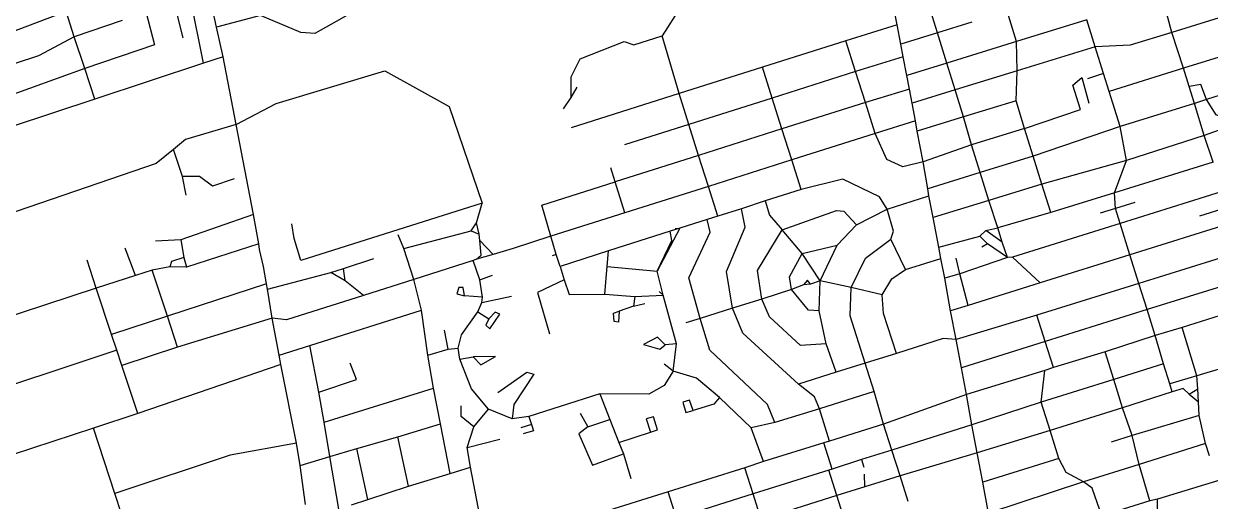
# Model space of a CAD drawing. Header units: metres. Extents: x 609554 to 651406, y 4826501 to 4857446.
# Drawn here: x 623561 to 627242, y 4841561 to 4843043 of the extents above; entities that cross this region are included whole.
import ezdxf

# ---------------------------------------------------------------- set-up
doc = ezdxf.new("R2010")
doc.units = ezdxf.units.M

msp = doc.modelspace()

# ---------------------------------------------------------------- linework, layer by layer
at = {"layer": 'ROADS'}
for points in [[(624595.1, 4843424), (624699.4, 4843268.6), (624705.7, 4843221.6), (624619.5, 4843100.3), (624463.3, 4843011.8), (624420.7, 4843015.2), (624295.4, 4843068.3), (624159, 4843032.2)], [(625730.2, 4843278.2), (625615.1, 4843189.8), (625598.1, 4843093.8), (625541.1, 4843004.9)], [(624117.9, 4842920.3), (624077.8, 4843122.2)], [(624159, 4843032.2), (624135, 4843142.1)], [(626270.2, 4843039), (626254, 4843125.1)], [(627122.5, 4843015.4), (627093.3, 4843125)], [(623691.7, 4843080.1), (623421.7, 4842978)], [(623716.9, 4843002.2), (623691.7, 4843080.1)], [(623940.8, 4843076.3), (623966.1, 4842976.8), (623749.8, 4842904.2)], [(624027.6, 4843105.3), (624054.4, 4842998.6)], [(626395.5, 4843014.2), (626369.5, 4843097.3)], [(626640.4, 4842987.5), (626611.2, 4843081.3)], [(627356.6, 4843087.7), (627122.5, 4843015.4)], [(623866.2, 4843052.1), (623716.9, 4843002.2)], [(626270.2, 4843039), (626111.1, 4842989.9)], [(626281.7, 4842979.1), (626270.2, 4843039)], [(626502, 4843047.1), (626395.5, 4843014.2)], [(626858.9, 4843055.1), (626640.4, 4842987.5)], [(626884.7, 4842970.6), (626858.9, 4843055.1)], [(623716.9, 4843002.2), (623606.2, 4842942.9), (623463.5, 4842896.6)], [(623749.8, 4842904.2), (623716.9, 4843002.2)], [(624179.1, 4842940.1), (624159, 4843032.2)], [(625258.8, 4842813.9), (625258.8, 4842878), (625286.7, 4842933.6), (625423, 4842987.8), (625453.4, 4842976.8), (625541.1, 4843004.9)], [(625593.7, 4842826.1), (625541.1, 4843004.9)], [(626395.5, 4843014.2), (626281.7, 4842979.1)], [(626424.6, 4842920.1), (626395.5, 4843014.2)], [(627122.5, 4843015.4), (626992.7, 4842975.6), (626884.7, 4842970.6)], [(627158.3, 4842904.9), (627122.5, 4843015.4)], [(626111.1, 4842989.9), (625852.5, 4842907.5)], [(626141.4, 4842894), (626111.1, 4842989.9)], [(626288.7, 4842939.8), (626281.7, 4842979.1)], [(626640.4, 4842987.5), (626424.6, 4842920.1)], [(626642.3, 4842896.8), (626640.4, 4842987.5)], [(626884.7, 4842970.6), (626642.3, 4842896.8)], [(626910.4, 4842888.4), (626884.7, 4842970.6)], [(627390.1, 4842976.2), (627158.3, 4842904.9)], [(624179.1, 4842940.1), (624117.9, 4842920.3)], [(624219.2, 4842730.5), (624179.1, 4842940.1)], [(626288.7, 4842939.8), (626141.4, 4842894)], [(626299.8, 4842881.5), (626288.7, 4842939.8)], [(623749.8, 4842904.2), (623492.8, 4842811.1)], [(623781, 4842808.9), (623749.8, 4842904.2)], [(624117.9, 4842920.3), (623781, 4842808.9)], [(624219.2, 4842730.5), (624343.5, 4842795.2), (624680.7, 4842896.9), (624880.2, 4842785.4), (624983, 4842486.3)], [(625852.5, 4842907.5), (625593.7, 4842826.1)], [(625882.8, 4842811.8), (625852.5, 4842907.5)], [(626141.4, 4842894), (625882.8, 4842811.8)], [(626171.6, 4842798.1), (626141.4, 4842894)], [(626424.6, 4842920.1), (626299.8, 4842881.5)], [(626450.4, 4842838), (626424.6, 4842920.1)], [(626642.3, 4842896.8), (626450.4, 4842838)], [(626639, 4842803.6), (626642.3, 4842896.8)], [(626910.4, 4842888.4), (626860.8, 4842871.4)], [(626928.1, 4842832.4), (626910.4, 4842888.4)], [(627158.3, 4842904.9), (626928.1, 4842832.4)], [(627176.6, 4842847.7), (627158.3, 4842904.9)], [(626308.1, 4842839.7), (626299.8, 4842881.5)], [(626665.5, 4842717.5), (626838.7, 4842776.6), (626815, 4842852.5), (626843.4, 4842875.5), (626864.8, 4842795.9)], [(627229.7, 4842807.3), (627212.6, 4842854.4), (627176.6, 4842847.7)], [(627421.9, 4842868.3), (627229.7, 4842807.3)], [(625593.7, 4842826.1), (625258.7, 4842719.5)], [(625258.8, 4842813.9), (625277.2, 4842846.2)], [(625623.7, 4842729.9), (625593.7, 4842826.1)], [(626308.1, 4842839.7), (626171.6, 4842798.1)], [(626316.6, 4842795.9), (626308.1, 4842839.7)], [(626450.4, 4842838), (626316.6, 4842795.9)], [(626476.2, 4842753.7), (626450.4, 4842838)], [(626961.8, 4842723.9), (626928.1, 4842832.4)], [(627193.2, 4842795.5), (627176.6, 4842847.7)], [(623781, 4842808.9), (623521.1, 4842723.2)], [(625235.2, 4842778.8), (625258.8, 4842813.9)], [(625882.8, 4842811.8), (625623.7, 4842729.9)], [(625912.5, 4842716.7), (625882.8, 4842811.8)], [(626171.6, 4842798.1), (625912.5, 4842716.7)], [(626202, 4842702.1), (626171.6, 4842798.1)], [(626326.7, 4842741.3), (626316.6, 4842795.9)], [(626639, 4842803.6), (626476.2, 4842753.7)], [(626665.5, 4842717.5), (626639, 4842803.6)], [(627193.2, 4842795.5), (626961.8, 4842723.9)], [(627229.7, 4842807.3), (627193.2, 4842795.5)], [(627223.1, 4842696.2), (627193.2, 4842795.5)], [(627324.2, 4842732), (627259.8, 4842760.4), (627229.7, 4842807.3)], [(626326.7, 4842741.3), (626202, 4842702.1)], [(626332.8, 4842709.2), (626326.7, 4842741.3)], [(626476.2, 4842753.7), (626332.8, 4842709.2)], [(626501.3, 4842666.6), (626476.2, 4842753.7)], [(624219.2, 4842730.5), (624062.7, 4842683.4), (624024.8, 4842652.1)], [(624273.4, 4842450.6), (624219.2, 4842730.5)], [(625623.7, 4842729.9), (625424, 4842666.9)], [(625654.4, 4842633.8), (625623.7, 4842729.9)], [(625912.5, 4842716.7), (625654.4, 4842633.8)], [(625943.3, 4842620.6), (625912.5, 4842716.7)], [(626351, 4842614), (626332.8, 4842709.2)], [(626665.5, 4842717.5), (626501.3, 4842666.6)], [(626692.3, 4842631.3), (626665.5, 4842717.5)], [(626961.8, 4842723.9), (626692.3, 4842631.3)], [(626981.7, 4842618.8), (626961.8, 4842723.9)], [(627324.2, 4842732), (627223.1, 4842696.2)], [(626202, 4842702.1), (625943.3, 4842620.6)], [(626351, 4842614), (626287.4, 4842598.6), (626238, 4842621.7), (626202, 4842702.1)], [(627223.1, 4842696.2), (626981.7, 4842618.8)], [(627250.5, 4842613), (627223.1, 4842696.2)], [(624024.8, 4842652.1), (623971.3, 4842609.1), (623249.9, 4842362.2)], [(624053, 4842568.6), (624024.8, 4842652.1)], [(625654.4, 4842633.8), (625395.6, 4842552.4)], [(625684.6, 4842538.1), (625654.4, 4842633.8)], [(626501.3, 4842666.6), (626351, 4842614)], [(626527.3, 4842580.6), (626501.3, 4842666.6)], [(626692.3, 4842631.3), (626527.3, 4842580.6)], [(626719.2, 4842545.4), (626692.3, 4842631.3)], [(625395.6, 4842552.4), (625381.8, 4842596.1)], [(625943.3, 4842620.6), (625684.6, 4842538.1)], [(625972.7, 4842528.3), (625943.3, 4842620.6)], [(626365.3, 4842530.4), (626351, 4842614)], [(626981.7, 4842618.8), (626719.2, 4842545.4)], [(626944.9, 4842518.4), (626981.7, 4842618.8)], [(627250.5, 4842613), (626944.9, 4842518.4)], [(624064.4, 4842510.9), (624053, 4842568.6)], [(624213.5, 4842561.3), (624145.8, 4842539.2), (624106.1, 4842568.4), (624053, 4842568.6)], [(626239.5, 4842467.5), (626215.6, 4842506), (626101.4, 4842560.8), (625972.7, 4842528.3)], [(626527.3, 4842580.6), (626365.3, 4842530.4)], [(626554.6, 4842494.3), (626527.3, 4842580.6)], [(625196.2, 4842383.3), (625167.7, 4842480.1), (625395.6, 4842552.4)], [(625425.9, 4842456.5), (625395.6, 4842552.4)], [(625684.6, 4842538.1), (625425.9, 4842456.5)], [(625713.9, 4842446), (625684.6, 4842538.1)], [(625972.7, 4842528.3), (625861, 4842493.1)], [(626368.8, 4842508.8), (626365.3, 4842530.4)], [(626719.2, 4842545.4), (626554.6, 4842494.3)], [(626746.8, 4842457), (626719.2, 4842545.4)], [(627278.9, 4842521.7), (626961.7, 4842423)], [(624983, 4842486.3), (624420.4, 4842307.8), (624399.2, 4842376.9)], [(624965.3, 4842424.8), (624983, 4842486.3)], [(625861, 4842493.1), (625787.8, 4842468.8)], [(625861, 4842493.1), (625873.9, 4842448.7), (625913.4, 4842402.8)], [(626239.5, 4842467.5), (626368.8, 4842508.8)], [(626382.3, 4842441.6), (626368.8, 4842508.8)], [(626554.6, 4842494.3), (626382.3, 4842441.6)], [(626582.9, 4842409.6), (626554.6, 4842494.3)], [(626944.9, 4842518.4), (626746.8, 4842457)], [(626947.3, 4842469.5), (626944.9, 4842518.4)], [(627007.8, 4842488), (626947.3, 4842469.5)], [(624273.4, 4842450.6), (624047.6, 4842372.1)], [(624289.4, 4842359.6), (624273.4, 4842450.6)], [(625425.9, 4842456.5), (625196.2, 4842383.3)], [(625713.9, 4842446), (625680.5, 4842435.4)], [(625787.8, 4842468.8), (625713.9, 4842446)], [(625759.7, 4842160.8), (625741.1, 4842274.2), (625798.6, 4842411.1), (625787.8, 4842468.8)], [(625913.4, 4842402.8), (626082, 4842463.5), (626105.1, 4842461.1), (626143.8, 4842418.8)], [(626143.8, 4842418.8), (626239.5, 4842467.5)], [(626251, 4842374.4), (626259.2, 4842399.3), (626239.5, 4842467.5)], [(626746.8, 4842457), (626582.9, 4842409.6)], [(626947.3, 4842469.5), (626900.3, 4842454.6)], [(626961.7, 4842423), (626947.3, 4842469.5)], [(627294.6, 4842472.8), (627208.8, 4842446.1)], [(624399.2, 4842376.9), (624392.7, 4842422)], [(624948.3, 4842400.3), (624965.3, 4842424.8)], [(624973.7, 4842390.2), (624965.3, 4842424.8)], [(625680.5, 4842435.4), (625595.8, 4842408.7)], [(625659.1, 4842128.7), (625623.7, 4842254.3), (625690.1, 4842395.8), (625680.5, 4842435.4)], [(626084.1, 4842355.9), (626143.8, 4842418.8)], [(626399.8, 4842349.3), (626382.3, 4842441.6)], [(626545.8, 4842401.1), (626582.9, 4842409.6)], [(626595.8, 4842364.9), (626582.9, 4842409.6)], [(626961.7, 4842423), (626628.5, 4842318.6)], [(626992.4, 4842326), (626961.7, 4842423)], [(627309.4, 4842425.2), (626992.4, 4842326)], [(624740.2, 4842345.5), (624722.7, 4842388)], [(624740.2, 4842345.5), (624948.3, 4842400.3)], [(624948.3, 4842400.3), (624973.7, 4842390.2)], [(624976, 4842370.2), (624973.7, 4842390.2)], [(625196.2, 4842383.3), (625078.8, 4842345.4)], [(625212.2, 4842326.4), (625196.2, 4842383.3)], [(625566, 4842398.7), (625374.6, 4842338.3)], [(625595.8, 4842408.7), (625525.4, 4842275.1)], [(625525.4, 4842275.1), (625571.4, 4842370.3), (625566, 4842398.7)], [(625595.8, 4842408.7), (625566, 4842398.7)], [(625581.9, 4842407.4), (625595.8, 4842408.7)], [(625850.4, 4842188.4), (625836.5, 4842276.8), (625913.4, 4842402.8)], [(625975.7, 4842330.2), (625913.4, 4842402.8)], [(626127.3, 4842224.3), (626172.4, 4842315.8), (626251, 4842374.4)], [(626296, 4842280), (626251, 4842374.4)], [(626399.8, 4842349.3), (626527, 4842383.9)], [(626527, 4842383.9), (626545.8, 4842401.1)], [(626550.9, 4842360.1), (626527, 4842383.9)], [(626595.8, 4842364.9), (626545.8, 4842401.1)], [(623907.7, 4842261.8), (623875.4, 4842346.3)], [(624047.6, 4842372.1), (623969.7, 4842368.6)], [(624047.6, 4842372.1), (624057.5, 4842317.3)], [(624289.4, 4842359.6), (624066, 4842287.9)], [(624292.3, 4842342.2), (624289.4, 4842359.6)], [(624304, 4842289.4), (624292.3, 4842342.2)], [(624771.1, 4842248.8), (624740.2, 4842345.5)], [(624965.4, 4842311.9), (624980.2, 4842325.2), (624976, 4842370.2)], [(625016.7, 4842326.7), (624976, 4842370.2)], [(625078.8, 4842345.4), (625016.7, 4842326.7)], [(625374.6, 4842338.3), (625224.5, 4842290)], [(625370.4, 4842289.7), (625374.6, 4842338.3)], [(625975.7, 4842330.2), (626084.1, 4842355.9)], [(626031.6, 4842245.3), (626084.1, 4842355.9)], [(626406.3, 4842314.6), (626399.8, 4842349.3)], [(626550.9, 4842360.1), (626532.8, 4842349.2)], [(626612.2, 4842317.4), (626550.9, 4842360.1)], [(626612.2, 4842317.4), (626595.8, 4842364.9)], [(627338.2, 4842335.7), (627020.3, 4842237)], [(623785.3, 4842222.4), (623757.5, 4842309.6)], [(624057.5, 4842317.3), (624018.8, 4842304.6), (624013.3, 4842288.9)], [(624057.5, 4842317.3), (624066, 4842287.9)], [(624552.8, 4842283.3), (624646.6, 4842314.4)], [(624955.2, 4842308.6), (624771.1, 4842248.8)], [(624965.4, 4842311.9), (624955.2, 4842308.6)], [(624975.2, 4842248.6), (624955.2, 4842308.6)], [(625016.7, 4842326.7), (624965.4, 4842311.9)], [(625212.2, 4842326.4), (625199.8, 4842322.7)], [(625224.5, 4842290), (625212.2, 4842326.4)], [(625942.3, 4842217.8), (625936.4, 4842257.3), (625975.7, 4842330.2)], [(626031.6, 4842245.3), (625975.7, 4842330.2)], [(626296, 4842280), (626406.3, 4842314.6)], [(626417.8, 4842253.5), (626406.3, 4842314.6)], [(626464.5, 4842266.3), (626453.5, 4842314.9)], [(626612.2, 4842317.4), (626464.5, 4842266.3)], [(626628.5, 4842318.6), (626612.2, 4842317.4)], [(626714, 4842238.5), (626628.5, 4842318.6)], [(626992.4, 4842326), (626714, 4842238.5)], [(627020.3, 4842237), (626992.4, 4842326)], [(623959.4, 4842278.3), (623907.7, 4842261.8)], [(624013.3, 4842288.9), (623959.4, 4842278.3)], [(624007, 4842135.2), (623959.4, 4842278.3)], [(624066, 4842287.9), (624013.3, 4842288.9)], [(624314.1, 4842236.1), (624304, 4842289.4)], [(624316.6, 4842219.7), (624513.3, 4842271.2)], [(624513.3, 4842271.2), (624552.8, 4842283.3)], [(624558.2, 4842244.9), (624513.3, 4842271.2)], [(624558.2, 4842244.9), (624552.8, 4842283.3)], [(624975.2, 4842248.6), (625015.3, 4842263)], [(625224.5, 4842290), (625237.1, 4842248.4)], [(625363.2, 4842204.2), (625370.4, 4842289.7)], [(625370.4, 4842289.7), (625525.4, 4842275.1)], [(625544.1, 4842200.3), (625525.4, 4842275.1)], [(626224, 4842201.8), (626253.8, 4842251.3), (626296, 4842280)], [(626464.5, 4842266.3), (626417.8, 4842253.5)], [(626490.4, 4842168.1), (626464.5, 4842266.3)], [(623907.7, 4842261.8), (623785.3, 4842222.4)], [(624314.1, 4842236.1), (624007, 4842135.2)], [(624316.6, 4842219.7), (624314.1, 4842236.1)], [(624614.4, 4842199.4), (624558.2, 4842244.9)], [(624771.1, 4842248.8), (624614.4, 4842199.4)], [(624794.1, 4842154.6), (624771.1, 4842248.8)], [(624983.9, 4842194.5), (624975.2, 4842248.6)], [(625237.1, 4842248.4), (625154.2, 4842209.2), (625191.3, 4842080.4)], [(625237.1, 4842248.4), (625252.6, 4842202.6), (625363.2, 4842204.2)], [(625979.8, 4842232.8), (625942.3, 4842217.8)], [(626001.5, 4842234.8), (625992.2, 4842247.4), (625979.8, 4842232.8)], [(626001.5, 4842234.8), (625979.8, 4842232.8)], [(626031.6, 4842245.3), (626001.5, 4842234.8)], [(626028.2, 4842152), (626031.6, 4842245.3)], [(626127.3, 4842224.3), (626031.6, 4842245.3)], [(626436.1, 4842152), (626417.8, 4842253.5)], [(626714, 4842238.5), (626490.4, 4842168.1)], [(627020.3, 4842237), (626704, 4842138.5)], [(627045.6, 4842155.7), (627020.3, 4842237)], [(627363.1, 4842254.4), (627045.6, 4842155.7)], [(623785.3, 4842222.4), (623312.4, 4842067.5)], [(623833, 4842078.2), (623785.3, 4842222.4)], [(624331.4, 4842129.6), (624316.6, 4842219.7)], [(624614.4, 4842199.4), (624375.8, 4842123.7), (624331.4, 4842129.6)], [(624928, 4842198.3), (624924.1, 4842224.8), (624910.5, 4842224.4), (624904.6, 4842204.3), (624928, 4842198.3)], [(624983.9, 4842194.5), (624928, 4842198.3)], [(624981.3, 4842177.5), (625073.6, 4842197.2)], [(624981.3, 4842177.5), (624983.9, 4842194.5)], [(625363.2, 4842204.2), (625456, 4842196.5)], [(625456, 4842196.5), (625452, 4842166.2)], [(625456, 4842196.5), (625544.1, 4842200.3)], [(625544.1, 4842200.3), (625532.4, 4842211.7)], [(625586, 4842050), (625544.1, 4842200.3)], [(625850.4, 4842188.4), (625759.7, 4842160.8)], [(625942.3, 4842217.8), (625850.4, 4842188.4)], [(626050.4, 4842049.6), (625970.9, 4842044.7), (625874, 4842133), (625850.4, 4842188.4)], [(626028.2, 4842152), (625995.1, 4842154.4), (625942.3, 4842217.8)], [(626171.5, 4841989.5), (626124.9, 4842136.2), (626127.3, 4842224.3)], [(626224, 4842201.8), (626127.3, 4842224.3)], [(626267.8, 4842020.2), (626227.4, 4842144), (626224, 4842201.8)], [(624448.1, 4842044.5), (624794.1, 4842154.6)], [(624814.1, 4842014.4), (624794.1, 4842154.6)], [(624969.3, 4842148.8), (624981.3, 4842177.5)], [(625452, 4842166.2), (625408.1, 4842151.3)], [(625452, 4842166.2), (625487.5, 4842175.3)], [(625759.7, 4842160.8), (625659.1, 4842128.7)], [(625964.3, 4841924.6), (625791.1, 4842082.3), (625759.7, 4842160.8)], [(626050.4, 4842049.6), (626028.2, 4842152)], [(626490.4, 4842168.1), (626436.1, 4842152)], [(626453.5, 4842063.2), (626436.1, 4842152)], [(627045.6, 4842155.7), (626729.3, 4842056.9)], [(627071, 4842075.5), (627045.6, 4842155.7)], [(624007, 4842135.2), (623833, 4842078.2)], [(624037.8, 4842039.6), (624007, 4842135.2)], [(624331.4, 4842129.6), (624037.8, 4842039.6)], [(624352.7, 4842014.6), (624331.4, 4842129.6)], [(624908, 4842036.3), (624918.2, 4842077.5), (624969.3, 4842148.8)], [(624969.3, 4842148.8), (625003.3, 4842127)], [(625003.3, 4842127), (624994.5, 4842107.1), (625006.5, 4842096.7), (625038, 4842142.2), (625023.3, 4842148.1), (625003.3, 4842127)], [(625408.1, 4842151.3), (625405.7, 4842117), (625392.1, 4842118.9), (625390, 4842145.2), (625408.1, 4842151.3)], [(625659.1, 4842128.7), (625614.6, 4842114.8)], [(625890.8, 4841805.2), (625867.6, 4841861.8), (625688.8, 4842030), (625659.1, 4842128.7)], [(626704, 4842138.5), (626453.5, 4842063.2)], [(626729.3, 4842056.9), (626704, 4842138.5)], [(627272.3, 4842137.4), (627154.5, 4842100.7)], [(623849.3, 4842029.7), (623833, 4842078.2)], [(624877.3, 4842033.1), (624866.3, 4842092.5)], [(627154.5, 4842100.7), (627071, 4842075.5)], [(627199.5, 4841950.8), (627154.5, 4842100.7)], [(624352.7, 4842014.6), (624448.1, 4842044.5)], [(624475.6, 4841899.7), (624448.1, 4842044.5)], [(625550.6, 4842046.4), (625526.4, 4842070.7), (625483.7, 4842047.4), (625534, 4842033), (625550.6, 4842046.4)], [(625586, 4842050), (625550.6, 4842046.4)], [(625575.5, 4841964.9), (625586, 4842050)], [(626081.5, 4841961.9), (626050.4, 4842049.6)], [(626453.5, 4842063.2), (626412.9, 4842066.6), (626267.8, 4842020.2)], [(626470, 4841975.4), (626453.5, 4842063.2)], [(626729.3, 4842056.9), (626470, 4841975.4)], [(626755.6, 4841976.3), (626729.3, 4842056.9)], [(627071, 4842075.5), (626916.1, 4842025.1)], [(627096.9, 4841987.4), (627071, 4842075.5)], [(623849.3, 4842029.7), (623353.6, 4841865.9)], [(623865.2, 4841982.1), (623849.3, 4842029.7)], [(624037.8, 4842039.6), (623865.2, 4841982.1)], [(624358.5, 4841985.1), (624352.7, 4842014.6)], [(624814.1, 4842014.4), (624877.3, 4842033.1)], [(624831.5, 4841911.8), (624814.1, 4842014.4)], [(624877.3, 4842033.1), (624908, 4842036.3)], [(624913, 4842002.2), (624908, 4842036.3)], [(624913, 4842002.2), (624955.1, 4842009)], [(624955.1, 4842009), (624978.2, 4841984.5), (625024.4, 4842010.8), (624955.1, 4842009)], [(626267.8, 4842020.2), (626171.5, 4841989.5)], [(626916.1, 4842025.1), (626755.6, 4841976.3)], [(626942.2, 4841939.1), (626916.1, 4842025.1)], [(623914.4, 4841833.1), (623865.2, 4841982.1)], [(624358.5, 4841985.1), (623914.4, 4841833.1)], [(624407.2, 4841741.3), (624358.5, 4841985.1)], [(624475.6, 4841899.7), (624592.6, 4841939), (624573.4, 4841989.7)], [(625002.8, 4841847.1), (624949.7, 4841910), (624913, 4842002.2)], [(625575.5, 4841964.9), (625547.5, 4841987.1)], [(626171.5, 4841989.5), (626081.5, 4841961.9)], [(626199.2, 4841901.5), (626171.5, 4841989.5)], [(626485.4, 4841892.3), (626470, 4841975.4)], [(626728.7, 4841967.4), (626485.4, 4841892.3)], [(626717.2, 4841868.6), (626728.7, 4841967.4)], [(626755.6, 4841976.3), (626728.7, 4841967.4)], [(627096.9, 4841987.4), (626942.2, 4841939.1)], [(627116.6, 4841925.8), (627096.9, 4841987.4)], [(627300.4, 4841980.1), (627199.5, 4841950.8)], [(625031.7, 4841899.1), (625121.4, 4841961.8), (625142.8, 4841955.9), (625080.7, 4841861.1), (625076.1, 4841817.2)], [(625575.5, 4841964.9), (625547.5, 4841920.3), (625499.7, 4841893.3), (625347.5, 4841894.3)], [(625719.3, 4841882.8), (625647.4, 4841943.3), (625575.5, 4841964.9)], [(626081.5, 4841961.9), (625964.3, 4841924.6)], [(626942.2, 4841939.1), (626717.2, 4841868.6)], [(626969.8, 4841851.6), (626942.2, 4841939.1)], [(627199.5, 4841950.8), (627116.6, 4841925.8)], [(627202.7, 4841910), (627199.5, 4841950.8)], [(624492.9, 4841806.4), (624475.6, 4841899.7)], [(624492.9, 4841806.4), (624831.5, 4841911.8)], [(624853.2, 4841801.7), (624831.5, 4841911.8)], [(625347.5, 4841894.3), (625224.6, 4841855.5)], [(625347.5, 4841894.3), (625378.6, 4841815.5)], [(626029.3, 4841848), (626013.5, 4841884.9), (625964.3, 4841924.6)], [(626199.2, 4841901.5), (626029.3, 4841848)], [(626228.1, 4841800.3), (626199.2, 4841901.5)], [(627123.7, 4841900.4), (626969.8, 4841851.6)], [(627123.7, 4841900.4), (627116.6, 4841925.8)], [(627176.6, 4841893.9), (627157.2, 4841911.2), (627123.7, 4841900.4)], [(627176.6, 4841893.9), (627202.7, 4841910)], [(627176.6, 4841893.9), (627204.9, 4841869.5)], [(627204.9, 4841869.5), (627202.7, 4841910)], [(624957.1, 4841791.9), (624917.5, 4841824), (624917.5, 4841857.8)], [(625636.9, 4841843.3), (625626.5, 4841875.3), (625605, 4841869), (625615, 4841836.5), (625636.9, 4841843.3)], [(625719.3, 4841882.8), (625701.4, 4841863), (625636.9, 4841843.3)], [(625817.5, 4841789), (625719.3, 4841882.8)], [(626485.4, 4841892.3), (626228.1, 4841800.3)], [(626501.7, 4841798.1), (626485.4, 4841892.3)], [(626717.2, 4841868.6), (626501.7, 4841798.1)], [(626744.6, 4841781), (626717.2, 4841868.6)], [(627207.4, 4841827.9), (627204.9, 4841869.5)], [(623914.4, 4841833.1), (623776.9, 4841788.2)], [(624957.1, 4841791.9), (625002.8, 4841847.1)], [(625076.1, 4841817.2), (625002.8, 4841847.1)], [(625127.8, 4841824.8), (625076.1, 4841817.2)], [(625224.6, 4841855.5), (625127.8, 4841824.8)], [(625127.8, 4841824.8), (625135.9, 4841799.4)], [(625287, 4841834.4), (625310.4, 4841792.6)], [(625504.8, 4841776.1), (625526.7, 4841783.4), (625514.1, 4841823.6), (625492, 4841816.9), (625504.8, 4841776.1)], [(626029.3, 4841848), (625890.8, 4841805.2)], [(626060.7, 4841748.1), (626029.3, 4841848)], [(626969.8, 4841851.6), (626744.6, 4841781)], [(626999.6, 4841765.1), (626969.8, 4841851.6)], [(627207.4, 4841827.9), (626999.6, 4841765.1)], [(627227.4, 4841740.1), (627207.4, 4841827.9)], [(623776.9, 4841788.2), (623397.7, 4841664.1)], [(623842.7, 4841585.1), (623776.9, 4841788.2)], [(624510, 4841700.5), (624492.9, 4841806.4)], [(624721.3, 4841760.9), (624853.2, 4841801.7)], [(624883.5, 4841647.3), (624853.2, 4841801.7)], [(624936.5, 4841727.8), (624957.1, 4841791.9)], [(625135.9, 4841799.4), (625102.9, 4841789.4)], [(625135.9, 4841799.4), (625141.7, 4841779.9), (625109.6, 4841770.1)], [(625310.4, 4841792.6), (625282.6, 4841770.9), (625325, 4841673.4), (625421.3, 4841708.2)], [(625310.4, 4841792.6), (625378.6, 4841815.5)], [(625378.6, 4841815.5), (625406.4, 4841743.3)], [(625890.8, 4841805.2), (625817.5, 4841789)], [(625855.3, 4841684.5), (625817.5, 4841789)], [(626228.1, 4841800.3), (626060.7, 4841748.1)], [(626253.5, 4841720), (626228.1, 4841800.3)], [(626501.7, 4841798.1), (626253.5, 4841720)], [(626518.3, 4841711.4), (626501.7, 4841798.1)], [(624593.9, 4841725.5), (624721.3, 4841760.9)], [(624754.7, 4841607.8), (624721.3, 4841760.9)], [(624936.5, 4841727.8), (625037.2, 4841754.4)], [(625406.4, 4841743.3), (625504.8, 4841776.1)], [(626060.7, 4841748.1), (626042.5, 4841742.5)], [(626744.6, 4841781), (626518.3, 4841711.4)], [(626771.6, 4841693.9), (626744.6, 4841781)], [(626999.6, 4841765.1), (626934.6, 4841744.4)], [(627021.5, 4841675.5), (626999.6, 4841765.1)], [(624407.2, 4841741.3), (624200.7, 4841704), (623842.7, 4841585.1)], [(624418.5, 4841672.3), (624407.2, 4841741.3)], [(624510, 4841700.5), (624593.9, 4841725.5)], [(624628.1, 4841567), (624593.9, 4841725.5)], [(624946.3, 4841666.8), (624936.5, 4841727.8)], [(625406.4, 4841743.3), (625421.3, 4841708.2)], [(626042.5, 4841742.5), (625855.3, 4841684.5)], [(626068.8, 4841661.2), (626042.5, 4841742.5)], [(626253.5, 4841720), (626159.8, 4841690.5)], [(626279.1, 4841640.2), (626253.5, 4841720)], [(626518.3, 4841711.4), (626279.1, 4841640.2)], [(626536.6, 4841620.3), (626518.3, 4841711.4)], [(627227.4, 4841740.1), (627021.5, 4841675.5)], [(627239.7, 4841702.7), (627227.4, 4841740.1)], [(624418.5, 4841672.3), (624510, 4841700.5)], [(624538.3, 4841537.3), (624510, 4841700.5)], [(625421.3, 4841708.2), (625444.1, 4841631.8)], [(625855.3, 4841684.5), (625798, 4841664.8)], [(626159.8, 4841690.5), (626068.8, 4841661.2)], [(626159.8, 4841690.5), (626167.3, 4841667)], [(626771.6, 4841693.9), (626536.6, 4841620.3)], [(626848.2, 4841621.7), (626795, 4841651.1), (626771.6, 4841693.9)], [(627021.5, 4841675.5), (626848.2, 4841621.7)], [(627054.4, 4841562.5), (627021.5, 4841675.5)], [(624434.3, 4841551.8), (624418.5, 4841672.3)], [(624754.7, 4841607.8), (624883.5, 4841647.3)], [(624883.5, 4841647.3), (624946.3, 4841666.8)], [(624995.4, 4841413.8), (624946.3, 4841666.8)], [(625798, 4841664.8), (625559.6, 4841590.3)], [(625823.1, 4841584.8), (625798, 4841664.8)], [(626058.6, 4841657.9), (625823.1, 4841584.8)], [(626068.8, 4841661.2), (626058.6, 4841657.9)], [(626083.2, 4841579.3), (626058.6, 4841657.9)], [(626169.5, 4841606.5), (626168.9, 4841645.6)], [(626279.1, 4841640.2), (626169.5, 4841606.5)], [(626304.5, 4841560.3), (626279.1, 4841640.2)], [(627416.8, 4841671.2), (627077.5, 4841567.6)], [(624628.1, 4841567), (624754.7, 4841607.8)], [(626169.5, 4841606.5), (626083.2, 4841579.3)], [(626553.2, 4841524.1), (626536.6, 4841620.3)], [(626848.2, 4841621.7), (626553.2, 4841524.1)], [(626899.4, 4841534), (626875, 4841602), (626848.2, 4841621.7)], [(623995.2, 4841122), (623842.7, 4841585.1)], [(624577.1, 4841550.2), (624628.1, 4841567)], [(625559.6, 4841590.3), (625325, 4841517)], [(625586, 4841509.2), (625559.6, 4841590.3)], [(625823.1, 4841584.8), (625586, 4841509.2)], [(625848.3, 4841505.1), (625823.1, 4841584.8)], [(626083.2, 4841579.3), (625848.3, 4841505.1)], [(626107.6, 4841501.2), (626083.2, 4841579.3)], [(627054.4, 4841562.5), (626905.2, 4841515.9)], [(627077.5, 4841567.6), (627054.4, 4841562.5)], [(627079.8, 4841440.3), (627077.5, 4841567.6)]]:
    msp.add_lwpolyline(points, dxfattribs=at)

doc.saveas('drawing.dxf')
